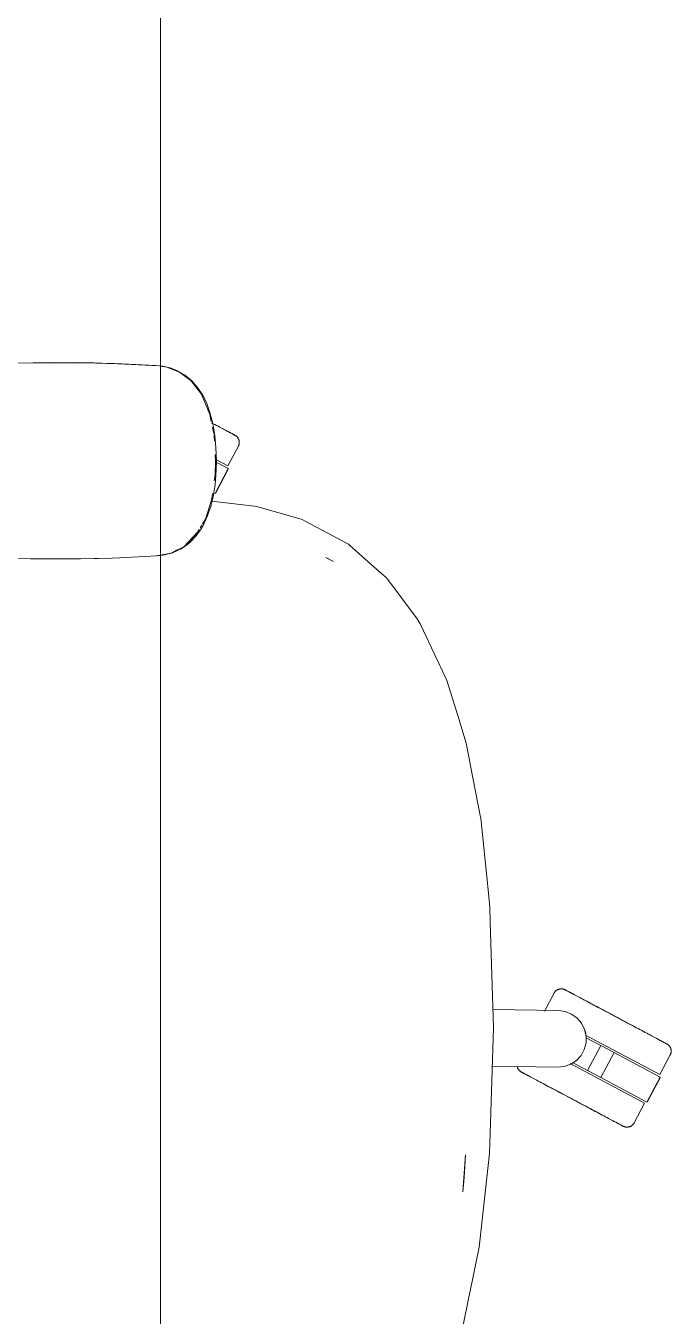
# Model space of a CAD drawing. Header units: millimetres. Extents: x 79795 to 317870, y -36033 to 97293.
# Drawn here: x 221725 to 222044, y 33023 to 33660 of the extents above; entities that cross this region are included whole.
import ezdxf

# ---------------------------------------------------------------- set-up
doc = ezdxf.new("R2010")
doc.units = ezdxf.units.MM
doc.header["$MEASUREMENT"] = 0
doc.layers.add('G-IMPT', color=8, linetype='CONTINUOUS', lineweight=9)
doc.layers.add('I-FURN', color=8, linetype='CONTINUOUS', lineweight=9)

msp = doc.modelspace()

# ---------------------------------------------------------------- linework, layer by layer
at = {"layer": 'G-IMPT'}
for p, q in [((221729.01, 33493.77), (221720.59, 33493.6)), ((221729.01, 33493.77), (221739.81, 33493.86)), ((221729.01, 33493.77), (221749.2, 33493.82)), ((221729.01, 33493.77), (221759.03, 33493.65)), ((221759.03, 33493.65), (221739.81, 33493.86)), ((221748.29, 33493.77), (221751.23, 33493.79)), ((221749.2, 33493.82), (221759.03, 33493.65)), ((221749.2, 33493.82), (221770.59, 33493.31)), ((221749.2, 33493.82), (221769.38, 33493.35)), ((221751.23, 33493.79), (221753.14, 33493.72)), ((221759.03, 33493.65), (221770.59, 33493.31)), ((221770.59, 33493.31), (221769.38, 33493.35)), ((221769.38, 33493.35), (221791.17, 33492.26)), ((221769.38, 33493.35), (221789.56, 33492.38)), ((221770.59, 33493.31), (221791.17, 33492.26)), ((221791.17, 33492.26), (221789.56, 33492.38)), ((221791.17, 33492.26), (221792.82, 33492.01)), ((221795.03, 33491.55), (221791.86, 33492.03)), ((221795.21, 33491.57), (221792.82, 33492.01)), ((221795.03, 33491.55), (221801.23, 33489.14)), ((221795.21, 33491.57), (221796.56, 33491.2)), ((221800.2, 33489.8), (221796.56, 33491.2)), ((221800.2, 33489.8), (221803.63, 33487.85)), ((221801.23, 33489.14), (221806.85, 33484.97)), ((221803.63, 33487.85), (221807.37, 33484.77)), ((221806.85, 33484.97), (221812.07, 33478.18)), ((221810.04, 33481.73), (221807.37, 33484.77)), ((221812.69, 33477.68), (221810.04, 33481.73)), ((221812.07, 33478.18), (221813.91, 33473.79)), ((221812.69, 33477.68), (221814.68, 33473.61)), ((221816.24, 33468.16), (221813.91, 33473.79)), ((221816.26, 33469.28), (221814.68, 33473.61)), ((221816.26, 33469.28), (221817.69, 33463.8)), ((221816.24, 33468.16), (221816.95, 33464.7)), ((221818.69, 33457.86), (221817.69, 33463.8)), ((221817.51, 33461.95), (221818.13, 33458.9)), ((221818.28, 33458.2), (221818.47, 33455)), ((221818.69, 33457.86), (221819.26, 33451.71)), ((221819.44, 33445.38), (221819.26, 33451.71)), ((221818.83, 33438.21), (221819.06, 33445.38)), ((221818.87, 33448.48), (221819.06, 33445.38)), ((221819.35, 33440.87), (221819.44, 33445.38)), ((221818.83, 33438.21), (221818.44, 33435.43)), ((221819.35, 33440.87), (221818.77, 33433.55)), ((221817.66, 33426.79), (221818.77, 33433.55)), ((221817.1, 33425.95), (221814.07, 33416.56)), ((221816.68, 33422.87), (221817.66, 33426.79)), ((221816.99, 33425.45), (221838.26, 33423.03)), ((221817.57, 33429.24), (221817.1, 33425.95)), ((221814.94, 33417.78), (221812.73, 33413.14)), ((221816.68, 33422.87), (221814.94, 33417.78)), ((221840.52, 33422.39), (221838.26, 33423.03)), ((221840.52, 33422.39), (221861.87, 33416.39)), ((221811, 33411.41), (221809.11, 33408.26)), ((221809.48, 33408.31), (221811.93, 33411.77)), ((221812.33, 33413.64), (221811.47, 33412.2)), ((221812.73, 33413.14), (221811.93, 33411.77)), ((221814.07, 33416.56), (221812.61, 33414.11)), ((221861.87, 33416.39), (221862.98, 33415.79)), ((221862.98, 33415.79), (221874.22, 33409.78)), ((221810.31, 33410.34), (221803.4, 33402.95)), ((221809.11, 33408.26), (221803.4, 33402.95)), ((221803.4, 33402.95), (221805.81, 33405.19)), ((221806.62, 33405.27), (221805.29, 33404.13)), ((221808.89, 33408.72), (221805.81, 33405.19)), ((221806.62, 33405.27), (221809.48, 33408.31)), ((221810.31, 33410.34), (221809.03, 33408.87)), ((221874.22, 33409.78), (221884.65, 33404.2)), ((221784.12, 33398.09), (221789.79, 33398.38)), ((221791.86, 33398.81), (221789.56, 33398.38)), ((221789.79, 33398.38), (221791.86, 33398.63)), ((221796.91, 33399.75), (221791.86, 33398.81)), ((221791.86, 33398.63), (221793.8, 33398.88)), ((221793.8, 33398.88), (221797.75, 33399.94)), ((221800.81, 33401.67), (221796.91, 33399.75)), ((221802.07, 33401.93), (221797.75, 33399.94)), ((221801.17, 33401.85), (221803.4, 33402.95)), ((221802.07, 33401.93), (221805.29, 33404.13)), ((221885.32, 33403.61), (221884.65, 33404.2)), ((221900.11, 33390.59), (221885.32, 33403.61)), ((221727.65, 33397), (221715.35, 33397.3)), ((221727.65, 33397), (221733.12, 33396.93)), ((221747.84, 33396.92), (221733.12, 33396.93)), ((221752.35, 33396.98), (221747.84, 33396.92)), ((221752.35, 33396.98), (221768.02, 33397.35)), ((221759.07, 33397.15), (221761.29, 33397.15)), ((221764.62, 33397.3), (221761.29, 33397.15)), ((221768.02, 33397.35), (221771.56, 33397.48)), ((221784.12, 33398.09), (221771.56, 33397.48)), ((221875.06, 33396.76), (221873.46, 33397.54)), ((221877.35, 33395.59), (221873.46, 33397.54)), ((221877.35, 33395.59), (221875.06, 33396.76)), ((221900.11, 33390.59), (221903.37, 33387.72)), ((221904.09, 33386.75), (221903.37, 33387.72)), ((221918.66, 33367.26), (221904.09, 33386.75)), ((221918.66, 33367.26), (221919.12, 33366.49)), ((221919.12, 33366.49), (221920.06, 33364.91)), ((221920.49, 33364.2), (221920.06, 33364.91)), ((221920.49, 33364.2), (221929.75, 33344.56)), ((221929.75, 33344.56), (221930.18, 33343.64)), ((221933.37, 33336.88), (221930.18, 33343.64)), ((221933.37, 33336.88), (221938.69, 33319.61)), ((221938.69, 33319.61), (221942.89, 33306)), ((221942.89, 33306), (221944.35, 33298.4)), ((221945.05, 33294.73), (221944.35, 33298.4)), ((221945.05, 33294.73), (221949.92, 33269.35)), ((221950.01, 33268.89), (221949.92, 33269.35)), ((221950.01, 33268.89), (221953.83, 33231.9)), ((221953.83, 33231.9), (221954.56, 33224.83)), ((221954.78, 33217.57), (221954.56, 33224.83)), ((221956.4, 33165.41), (221954.78, 33217.57)), ((221954.7, 33113.23), (221956.4, 33165.41)), ((221954.7, 33113.23), (221954.37, 33103.29)), ((221942.49, 33102.75), (221941.24, 33084.47)), ((221942.49, 33102.75), (221941.86, 33091.42)), ((221953.89, 33098.91), (221949.76, 33061.47)), ((221953.89, 33098.91), (221954.37, 33103.29)), ((221941.24, 33084.47), (221941.86, 33091.42)), ((221949.28, 33057.05), (221949.76, 33061.47)), ((221944.93, 33036.11), (221949.28, 33057.05)), ((221944.93, 33036.11), (221944.16, 33032.43)), ((221944.16, 33032.43), (221941.29, 33018.61))]:
    msp.add_line(p, q, dxfattribs=at)
at = {"layer": 'I-FURN'}
for p, q in [((221791.86, 34209.83), (221791.86, 32609.83)), ((221791.86, 32609.83), (221791.86, 34209.83)), ((221817.92, 33463.68), (221817.08, 33464.12)), ((221818.73, 33463.24), (221817.92, 33463.68)), ((221819.52, 33462.82), (221818.73, 33463.24)), ((221820.28, 33462.42), (221819.52, 33462.82)), ((221821.02, 33462.03), (221820.28, 33462.42)), ((221821.72, 33461.65), (221821.02, 33462.03)), ((221822.4, 33461.29), (221821.72, 33461.65)), ((221823.05, 33460.95), (221822.4, 33461.29)), ((221823.66, 33460.62), (221823.05, 33460.95)), ((221824.25, 33460.31), (221823.66, 33460.62)), ((221823.94, 33460.47), (221824.51, 33460.17)), ((221824.8, 33460.02), (221824.25, 33460.31)), ((221824.51, 33460.17), (221825.04, 33459.89)), ((221825.32, 33459.74), (221824.8, 33460.02)), ((221825.04, 33459.89), (221825.54, 33459.62)), ((221825.8, 33459.49), (221825.32, 33459.74)), ((221825.54, 33459.62), (221826.01, 33459.37)), ((221826.24, 33459.25), (221825.8, 33459.49)), ((221826.01, 33459.37), (221826.44, 33459.15)), ((221826.65, 33459.03), (221826.24, 33459.25)), ((221826.44, 33459.15), (221826.83, 33458.94)), ((221827.03, 33458.83), (221826.65, 33459.03)), ((221826.83, 33458.94), (221827.19, 33458.75)), ((221827.36, 33458.65), (221827.03, 33458.83)), ((221827.19, 33458.75), (221827.5, 33458.58)), ((221827.66, 33458.5), (221827.36, 33458.65)), ((221827.5, 33458.58), (221827.78, 33458.43)), ((221827.92, 33458.36), (221827.66, 33458.5)), ((221827.78, 33458.43), (221828.02, 33458.3)), ((221828.14, 33458.24), (221827.92, 33458.36)), ((221828.02, 33458.3), (221828.23, 33458.19)), ((221828.32, 33458.15), (221828.14, 33458.24)), ((221828.23, 33458.19), (221828.39, 33458.11)), ((221828.46, 33458.07), (221828.32, 33458.15)), ((221828.39, 33458.11), (221828.51, 33458.04)), ((221828.56, 33458.02), (221828.46, 33458.07)), ((221828.51, 33458.04), (221828.59, 33458)), ((221828.62, 33457.99), (221828.56, 33458.02)), ((221828.59, 33458), (221828.63, 33457.98)), ((221828.64, 33457.97), (221828.62, 33457.99)), ((221828.63, 33457.98), (221828.64, 33457.97)), ((221828.64, 33457.97), (221828.78, 33457.9)), ((221828.78, 33457.9), (221828.92, 33457.81)), ((221828.92, 33457.81), (221829.05, 33457.72)), ((221829.05, 33457.72), (221829.18, 33457.63)), ((221829.18, 33457.63), (221829.31, 33457.53)), ((221829.31, 33457.53), (221829.43, 33457.42)), ((221829.43, 33457.42), (221829.55, 33457.31)), ((221829.55, 33457.31), (221829.66, 33457.2)), ((221829.66, 33457.2), (221829.77, 33457.08)), ((221829.77, 33457.08), (221829.88, 33456.96)), ((221829.88, 33456.96), (221829.97, 33456.83)), ((221829.97, 33456.83), (221830.07, 33456.7)), ((221830.07, 33456.7), (221830.16, 33456.56)), ((221830.16, 33456.56), (221830.24, 33456.43)), ((221830.24, 33456.43), (221830.32, 33456.28)), ((221830.32, 33456.28), (221830.39, 33456.14)), ((221830.39, 33456.14), (221830.46, 33455.99)), ((221830.46, 33455.99), (221830.52, 33455.84)), ((221830.52, 33455.84), (221830.57, 33455.69)), ((221830.57, 33455.69), (221830.62, 33455.54)), ((221825.16, 33442.84), (221830.31, 33452.52)), ((221830.33, 33452.56), (221830.31, 33452.52)), ((221830.4, 33452.71), (221830.33, 33452.56)), ((221830.46, 33452.85), (221830.4, 33452.71)), ((221830.52, 33453), (221830.46, 33452.85)), ((221830.58, 33453.16), (221830.52, 33453)), ((221830.62, 33453.31), (221830.58, 33453.16)), ((221830.62, 33455.54), (221830.66, 33455.38)), ((221830.66, 33453.47), (221830.62, 33453.31)), ((221830.66, 33455.38), (221830.7, 33455.23)), ((221830.7, 33453.62), (221830.66, 33453.47)), ((221830.7, 33455.23), (221830.72, 33455.07)), ((221830.73, 33453.78), (221830.7, 33453.62)), ((221830.72, 33455.07), (221830.75, 33454.91)), ((221830.75, 33453.94), (221830.73, 33453.78)), ((221830.75, 33454.91), (221830.76, 33454.75)), ((221830.77, 33454.1), (221830.75, 33453.94)), ((221830.76, 33454.75), (221830.77, 33454.59)), ((221830.77, 33454.59), (221830.78, 33454.42)), ((221830.78, 33454.42), (221830.77, 33454.26)), ((221830.77, 33454.26), (221830.77, 33454.1)), ((221819.53, 33445.83), (221825.16, 33442.84)), ((221820.05, 33444.42), (221825.34, 33441.61)), ((221825.34, 33441.61), (221818.77, 33429.25)), ((221818.94, 33429.16), (221825.51, 33441.52)), ((221818.77, 33429.25), (221818.67, 33429.3)), ((221986.27, 33182.49), (221981.57, 33173.65)), ((221986.27, 33182.49), (221986.35, 33182.64)), ((221986.35, 33182.64), (221986.44, 33182.77)), ((221986.44, 33182.77), (221986.52, 33182.91)), ((221986.52, 33182.91), (221986.62, 33183.04)), ((221986.62, 33183.04), (221986.72, 33183.16)), ((221986.72, 33183.16), (221986.82, 33183.29)), ((221986.82, 33183.29), (221986.93, 33183.4)), ((221986.93, 33183.4), (221987.05, 33183.52)), ((221987.05, 33183.52), (221987.17, 33183.63)), ((221987.17, 33183.63), (221987.29, 33183.73)), ((221987.29, 33183.73), (221987.42, 33183.83)), ((221987.42, 33183.83), (221987.55, 33183.92)), ((221987.55, 33183.92), (221987.68, 33184.01)), ((221987.68, 33184.01), (221987.82, 33184.1)), ((221987.82, 33184.1), (221987.96, 33184.17)), ((221987.96, 33184.17), (221988.11, 33184.25)), ((221988.11, 33184.25), (221988.25, 33184.31)), ((221988.25, 33184.31), (221988.4, 33184.37)), ((221988.4, 33184.37), (221988.56, 33184.43)), ((221988.56, 33184.43), (221988.71, 33184.47)), ((221988.71, 33184.47), (221988.87, 33184.52)), ((221988.87, 33184.52), (221989.02, 33184.55)), ((221989.02, 33184.55), (221989.18, 33184.58)), ((221989.18, 33184.58), (221989.34, 33184.6)), ((221989.34, 33184.6), (221989.5, 33184.62)), ((221989.5, 33184.62), (221989.66, 33184.63)), ((221989.66, 33184.63), (221989.82, 33184.63)), ((221989.82, 33184.63), (221989.98, 33184.63)), ((221989.98, 33184.63), (221990.14, 33184.62)), ((221990.14, 33184.62), (221990.31, 33184.6)), ((221990.31, 33184.6), (221990.47, 33184.58)), ((221990.47, 33184.58), (221990.62, 33184.55)), ((221990.62, 33184.55), (221990.78, 33184.52)), ((221990.78, 33184.52), (221990.94, 33184.48)), ((221990.94, 33184.48), (221991.09, 33184.43)), ((221991.09, 33184.43), (221991.24, 33184.38)), ((221991.24, 33184.38), (221991.39, 33184.32)), ((221991.39, 33184.32), (221991.54, 33184.25)), ((221991.54, 33184.25), (221991.68, 33184.18)), ((221991.68, 33184.18), (221991.72, 33184.16)), ((221991.72, 33184.16), (221991.74, 33184.15)), ((221991.73, 33184.16), (221991.72, 33184.16)), ((221991.77, 33184.14), (221991.73, 33184.16)), ((221991.74, 33184.15), (221991.8, 33184.12)), ((221991.85, 33184.09), (221991.77, 33184.14)), ((221991.8, 33184.12), (221991.9, 33184.06)), ((221991.97, 33184.03), (221991.85, 33184.09)), ((221991.9, 33184.06), (221992.04, 33183.99)), ((221992.14, 33183.94), (221991.97, 33184.03)), ((221992.04, 33183.99), (221992.22, 33183.89)), ((221992.34, 33183.83), (221992.14, 33183.94)), ((221992.22, 33183.89), (221992.44, 33183.78)), ((221992.58, 33183.71), (221992.34, 33183.83)), ((221992.44, 33183.78), (221992.7, 33183.64)), ((221992.86, 33183.56), (221992.58, 33183.71)), ((221992.7, 33183.64), (221993, 33183.48)), ((221993.18, 33183.39), (221992.86, 33183.56)), ((221993, 33183.48), (221993.33, 33183.3)), ((221993.53, 33183.2), (221993.18, 33183.39)), ((221993.33, 33183.3), (221993.71, 33183.11)), ((221993.92, 33182.99), (221993.53, 33183.2)), ((221993.71, 33183.11), (221994.12, 33182.89)), ((221994.35, 33182.76), (221993.92, 33182.99)), ((221994.12, 33182.89), (221994.56, 33182.65)), ((221994.82, 33182.51), (221994.35, 33182.76)), ((221994.56, 33182.65), (221995.05, 33182.39)), ((221995.32, 33182.25), (221994.82, 33182.51)), ((221995.05, 33182.39), (221995.56, 33182.12)), ((221995.86, 33181.96), (221995.32, 33182.25)), ((221995.56, 33182.12), (221996.11, 33181.83)), ((221996.43, 33181.66), (221995.86, 33181.96)), ((221996.11, 33181.83), (221996.7, 33181.52)), ((221997.03, 33181.34), (221996.43, 33181.66)), ((221997.66, 33181), (221997.03, 33181.34)), ((221998.32, 33180.65), (221997.66, 33181)), ((221999.02, 33180.28), (221998.32, 33180.65)), ((221999.74, 33179.9), (221999.02, 33180.28)), ((222000.49, 33179.5), (221999.74, 33179.9)), ((222001.27, 33179.09), (222000.49, 33179.5)), ((222002.07, 33178.66), (222001.27, 33179.09)), ((222002.89, 33178.22), (222002.07, 33178.66)), ((222002.44, 33178.46), (222003.28, 33178.02)), ((222003.74, 33177.77), (222002.89, 33178.22)), ((222003.28, 33178.02), (222004.14, 33177.56)), ((222004.61, 33177.31), (222003.74, 33177.77)), ((222004.14, 33177.56), (222005.01, 33177.09)), ((222005.49, 33176.84), (222004.61, 33177.31)), ((222005.01, 33177.09), (222005.91, 33176.62)), ((222006.4, 33176.36), (222005.49, 33176.84)), ((222005.91, 33176.62), (222006.82, 33176.13)), ((222007.32, 33175.87), (222006.4, 33176.36)), ((222006.82, 33176.13), (222007.75, 33175.64)), ((222008.26, 33175.37), (222007.32, 33175.87)), ((222007.75, 33175.64), (222008.7, 33175.14)), ((222009.21, 33174.86), (222008.26, 33175.37)), ((221956.12, 33174.44), (221988.46, 33173.87)), ((221988.46, 33173.87), (221991.8, 33173.41)), ((221991.8, 33173.41), (221994.93, 33172.15)), ((221994.93, 33172.15), (221997.68, 33170.19)), ((221997.68, 33170.19), (221999.87, 33167.63)), ((222008.7, 33175.14), (222009.65, 33174.63)), ((222010.18, 33174.35), (222009.21, 33174.86)), ((222009.65, 33174.63), (222010.62, 33174.11)), ((222011.15, 33173.83), (222010.18, 33174.35)), ((222010.62, 33174.11), (222011.6, 33173.59)), ((222012.13, 33173.31), (222011.15, 33173.83)), ((222011.6, 33173.59), (222012.59, 33173.07)), ((222013.12, 33172.78), (222012.13, 33173.31)), ((222012.59, 33173.07), (222013.58, 33172.54)), ((222014.12, 33172.25), (222013.12, 33172.78)), ((222013.58, 33172.54), (222014.58, 33172.01)), ((222015.12, 33171.72), (222014.12, 33172.25)), ((222014.58, 33172.01), (222015.58, 33171.47)), ((222016.13, 33171.19), (222015.12, 33171.72)), ((222015.58, 33171.47), (222016.59, 33170.94)), ((222017.13, 33170.65), (222016.13, 33171.19)), ((222016.59, 33170.94), (222017.59, 33170.4)), ((222018.14, 33170.12), (222017.13, 33170.65)), ((222017.59, 33170.4), (222018.6, 33169.87)), ((222019.14, 33169.58), (222018.14, 33170.12)), ((222018.6, 33169.87), (222019.6, 33169.34)), ((222020.14, 33169.05), (222019.14, 33169.58)), ((222019.6, 33169.34), (222020.6, 33168.81)), ((222021.13, 33168.52), (222020.14, 33169.05)), ((221999.87, 33167.63), (222001.38, 33164.61)), ((222001.38, 33164.61), (222002.13, 33161.32)), ((222020.6, 33168.81), (222021.59, 33168.28)), ((222022.12, 33168), (222021.13, 33168.52)), ((222021.59, 33168.28), (222022.57, 33167.76)), ((222023.1, 33167.48), (222022.12, 33168)), ((222022.57, 33167.76), (222023.55, 33167.24)), ((222024.07, 33166.96), (222023.1, 33167.48)), ((222023.55, 33167.24), (222024.51, 33166.73)), ((222025.03, 33166.45), (222024.07, 33166.96)), ((222024.51, 33166.73), (222025.46, 33166.22)), ((222025.97, 33165.95), (222025.03, 33166.45)), ((222025.46, 33166.22), (222026.4, 33165.72)), ((222026.9, 33165.46), (222025.97, 33165.95)), ((222026.4, 33165.72), (222027.32, 33165.23)), ((222027.81, 33164.97), (222026.9, 33165.46)), ((222027.32, 33165.23), (222028.23, 33164.75)), ((222028.71, 33164.5), (222027.81, 33164.97)), ((222029.59, 33164.03), (222028.71, 33164.5)), ((222030.44, 33163.57), (222029.59, 33164.03)), ((222031.28, 33163.13), (222030.44, 33163.57)), ((222032.09, 33162.7), (222031.28, 33163.13)), ((222032.88, 33162.28), (222032.09, 33162.7)), ((222002.08, 33157.95), (222001.21, 33154.69)), ((222001.8, 33161.82), (222038.51, 33142.29)), ((222002.13, 33161.32), (222002.08, 33157.95)), ((222002.2, 33160.47), (222009.35, 33156.67)), ((222009.35, 33156.67), (222002.78, 33144.31)), ((222009.35, 33156.67), (222015.99, 33153.14)), ((222033.64, 33161.87), (222032.88, 33162.28)), ((222034.37, 33161.48), (222033.64, 33161.87)), ((222035.08, 33161.11), (222034.37, 33161.48)), ((222035.76, 33160.75), (222035.08, 33161.11)), ((222036.41, 33160.4), (222035.76, 33160.75)), ((222037.02, 33160.07), (222036.41, 33160.4)), ((222037.61, 33159.76), (222037.02, 33160.07)), ((222037.3, 33159.93), (222037.87, 33159.63)), ((222038.16, 33159.47), (222037.61, 33159.76)), ((222037.87, 33159.63), (222038.4, 33159.34)), ((222038.68, 33159.2), (222038.16, 33159.47)), ((222038.4, 33159.34), (222038.9, 33159.08)), ((222039.16, 33158.94), (222038.68, 33159.2)), ((222038.9, 33159.08), (222039.37, 33158.83)), ((222039.6, 33158.7), (222039.16, 33158.94)), ((222039.37, 33158.83), (222039.8, 33158.6)), ((222040.01, 33158.48), (222039.6, 33158.7)), ((222039.8, 33158.6), (222040.19, 33158.39)), ((222040.39, 33158.29), (222040.01, 33158.48)), ((222040.19, 33158.39), (222040.55, 33158.2)), ((222040.72, 33158.11), (222040.39, 33158.29)), ((222040.55, 33158.2), (222040.86, 33158.03)), ((222041.02, 33157.95), (222040.72, 33158.11)), ((222040.86, 33158.03), (222041.14, 33157.88)), ((222041.28, 33157.81), (222041.02, 33157.95)), ((222041.14, 33157.88), (222041.38, 33157.76)), ((222041.5, 33157.7), (222041.28, 33157.81)), ((222041.38, 33157.76), (222041.58, 33157.65)), ((222041.68, 33157.6), (222041.5, 33157.7)), ((222041.58, 33157.65), (222041.75, 33157.56)), ((222041.82, 33157.53), (222041.68, 33157.6)), ((222041.75, 33157.56), (222041.87, 33157.5)), ((222041.92, 33157.47), (222041.82, 33157.53)), ((222041.87, 33157.5), (222041.95, 33157.45)), ((222041.98, 33157.44), (222041.92, 33157.47)), ((222041.95, 33157.45), (222041.99, 33157.43)), ((222042, 33157.43), (222041.98, 33157.44)), ((222041.99, 33157.43), (222042, 33157.43)), ((222042, 33157.43), (222042.14, 33157.35)), ((222042.14, 33157.35), (222042.28, 33157.27)), ((222042.28, 33157.27), (222042.41, 33157.18)), ((222042.41, 33157.18), (222042.54, 33157.08)), ((222042.54, 33157.08), (222042.67, 33156.98)), ((222042.67, 33156.98), (222042.79, 33156.88)), ((222042.79, 33156.88), (222042.91, 33156.77)), ((222042.91, 33156.77), (222043.02, 33156.65)), ((222043.02, 33156.65), (222043.13, 33156.53)), ((222043.13, 33156.53), (222043.23, 33156.41)), ((222043.23, 33156.41), (222043.33, 33156.28)), ((222043.33, 33156.28), (222043.43, 33156.15)), ((221999.59, 33151.73), (221997.31, 33149.25)), ((222001.21, 33154.69), (221999.59, 33151.73)), ((222015.99, 33153.14), (222009.42, 33140.78)), ((222015.99, 33153.14), (222038.7, 33141.06)), ((222038.51, 33142.29), (222043.66, 33151.98)), ((222043.43, 33156.15), (222043.52, 33156.02)), ((222043.52, 33156.02), (222043.6, 33155.88)), ((222043.6, 33155.88), (222043.68, 33155.74)), ((222043.68, 33152.02), (222043.66, 33151.98)), ((222043.68, 33155.74), (222043.75, 33155.6)), ((222043.76, 33152.16), (222043.68, 33152.02)), ((222043.75, 33155.6), (222043.81, 33155.45)), ((222043.82, 33152.31), (222043.76, 33152.16)), ((222043.81, 33155.45), (222043.87, 33155.3)), ((222043.88, 33152.46), (222043.82, 33152.31)), ((222043.87, 33155.3), (222043.93, 33155.15)), ((222043.93, 33152.61), (222043.88, 33152.46)), ((222043.93, 33155.15), (222043.98, 33154.99)), ((222043.98, 33152.77), (222043.93, 33152.61)), ((222043.98, 33154.99), (222044.02, 33154.84)), ((222044.02, 33152.92), (222043.98, 33152.77)), ((222044.02, 33154.84), (222044.05, 33154.68)), ((222044.06, 33153.08), (222044.02, 33152.92)), ((222044.05, 33154.68), (222044.08, 33154.52)), ((222044.09, 33153.24), (222044.06, 33153.08)), ((222044.08, 33154.52), (222044.11, 33154.36)), ((222044.11, 33153.4), (222044.09, 33153.24)), ((222044.11, 33154.36), (222044.12, 33154.2)), ((222044.12, 33153.56), (222044.11, 33153.4)), ((222044.12, 33154.2), (222044.13, 33154.04)), ((222044.13, 33153.72), (222044.12, 33153.56)), ((222044.13, 33154.04), (222044.14, 33153.88)), ((222044.14, 33153.88), (222044.13, 33153.72)), ((221987.97, 33145.89), (221955.78, 33146.45)), ((221968.11, 33146.14), (221968.07, 33146.29)), ((221968.15, 33145.98), (221968.11, 33146.14)), ((221968.2, 33145.83), (221968.15, 33145.98)), ((221968.25, 33145.68), (221968.2, 33145.83)), ((221968.31, 33145.53), (221968.25, 33145.68)), ((221968.38, 33145.38), (221968.31, 33145.53)), ((221968.45, 33145.24), (221968.38, 33145.38)), ((221968.53, 33145.09), (221968.45, 33145.24)), ((221968.61, 33144.96), (221968.53, 33145.09)), ((221968.7, 33144.82), (221968.61, 33144.96)), ((221968.79, 33144.69), (221968.7, 33144.82)), ((221968.89, 33144.56), (221968.79, 33144.69)), ((221969, 33144.44), (221968.89, 33144.56)), ((221969.1, 33144.32), (221969, 33144.44)), ((221969.22, 33144.21), (221969.1, 33144.32)), ((221969.34, 33144.1), (221969.22, 33144.21)), ((221969.46, 33143.99), (221969.34, 33144.1)), ((221969.58, 33143.89), (221969.46, 33143.99)), ((221969.72, 33143.8), (221969.58, 33143.89)), ((221969.85, 33143.71), (221969.72, 33143.8)), ((221969.99, 33143.62), (221969.85, 33143.71)), ((221970.13, 33143.55), (221969.99, 33143.62)), ((221970.13, 33143.54), (221970.13, 33143.55)), ((221970.13, 33143.55), (221970.15, 33143.53)), ((221970.18, 33143.52), (221970.13, 33143.54)), ((221970.15, 33143.53), (221970.21, 33143.5)), ((221970.26, 33143.48), (221970.18, 33143.52)), ((221970.21, 33143.5), (221970.31, 33143.45)), ((221970.38, 33143.41), (221970.26, 33143.48)), ((221991.33, 33146.24), (221987.97, 33145.89)), ((221994.5, 33147.38), (221991.33, 33146.24)), ((221994.25, 33147.71), (222031, 33128.17)), ((221997.31, 33149.25), (221994.5, 33147.38)), ((222002.78, 33144.31), (221995.63, 33148.11)), ((222009.42, 33140.78), (222002.78, 33144.31)), ((221970.31, 33143.45), (221970.45, 33143.37)), ((221970.54, 33143.33), (221970.38, 33143.41)), ((221970.45, 33143.37), (221970.63, 33143.28)), ((221970.74, 33143.22), (221970.54, 33143.33)), ((221970.63, 33143.28), (221970.85, 33143.16)), ((221970.98, 33143.09), (221970.74, 33143.22)), ((221970.85, 33143.16), (221971.11, 33143.02)), ((221971.26, 33142.94), (221970.98, 33143.09)), ((221971.11, 33143.02), (221971.4, 33142.87)), ((221971.58, 33142.77), (221971.26, 33142.94)), ((221971.4, 33142.87), (221971.74, 33142.69)), ((221971.94, 33142.58), (221971.58, 33142.77)), ((221971.74, 33142.69), (221972.11, 33142.49)), ((221972.33, 33142.37), (221971.94, 33142.58)), ((221972.11, 33142.49), (221972.52, 33142.27)), ((221972.76, 33142.15), (221972.33, 33142.37)), ((221972.52, 33142.27), (221972.97, 33142.03)), ((221973.22, 33141.9), (221972.76, 33142.15)), ((221972.97, 33142.03), (221973.45, 33141.78)), ((221973.73, 33141.63), (221973.22, 33141.9)), ((221973.45, 33141.78), (221973.97, 33141.5)), ((221974.26, 33141.35), (221973.73, 33141.63)), ((221973.97, 33141.5), (221974.52, 33141.21)), ((221974.83, 33141.05), (221974.26, 33141.35)), ((221974.52, 33141.21), (221975.1, 33140.9)), ((221975.1, 33140.9), (221975.72, 33140.57)), ((221975.72, 33140.57), (221976.37, 33140.23)), ((221976.37, 33140.23), (221977.04, 33139.87)), ((221977.04, 33139.87), (221977.75, 33139.49)), ((221977.75, 33139.49), (221978.49, 33139.1)), ((221978.49, 33139.1), (221979.25, 33138.7)), ((221979.25, 33138.7), (221980.04, 33138.28)), ((221980.04, 33138.28), (221980.85, 33137.85)), ((221980.85, 33137.85), (221981.68, 33137.4)), ((221981.68, 33137.4), (221982.54, 33136.95)), ((222032.13, 33128.7), (222009.42, 33140.78)), ((222038.7, 33141.06), (222032.13, 33128.7)), ((222032.3, 33128.61), (222038.87, 33140.97)), ((221982.54, 33136.95), (221983.42, 33136.48)), ((221983.42, 33136.48), (221984.31, 33136)), ((221984.8, 33135.74), (221983.9, 33136.22)), ((221984.31, 33136), (221985.23, 33135.52)), ((221985.73, 33135.25), (221984.8, 33135.74)), ((221985.23, 33135.52), (221986.16, 33135.02)), ((221986.66, 33134.75), (221985.73, 33135.25)), ((221986.16, 33135.02), (221987.1, 33134.52)), ((221987.62, 33134.25), (221986.66, 33134.75)), ((221987.1, 33134.52), (221988.06, 33134.01)), ((221988.58, 33133.73), (221987.62, 33134.25)), ((221988.06, 33134.01), (221989.03, 33133.5)), ((221989.55, 33133.22), (221988.58, 33133.73)), ((221989.03, 33133.5), (221990.01, 33132.98)), ((221990.54, 33132.69), (221989.55, 33133.22)), ((221990.01, 33132.98), (221990.99, 33132.45)), ((221991.53, 33132.17), (221990.54, 33132.69)), ((221990.99, 33132.45), (221991.99, 33131.92)), ((221992.53, 33131.64), (221991.53, 33132.17)), ((221991.99, 33131.92), (221992.99, 33131.39)), ((221993.53, 33131.1), (221992.53, 33131.64)), ((221992.99, 33131.39), (221993.99, 33130.86)), ((221994.53, 33130.57), (221993.53, 33131.1)), ((221993.99, 33130.86), (221994.99, 33130.32)), ((221995.54, 33130.04), (221994.53, 33130.57)), ((221994.99, 33130.32), (221996, 33129.79)), ((221996.54, 33129.5), (221995.54, 33130.04)), ((221996, 33129.79), (221997, 33129.26)), ((221997.54, 33128.97), (221996.54, 33129.5)), ((221997, 33129.26), (221998, 33128.72)), ((221998.54, 33128.44), (221997.54, 33128.97)), ((221998, 33128.72), (221999, 33128.19)), ((221999.54, 33127.91), (221998.54, 33128.44)), ((221999, 33128.19), (221999.99, 33127.67)), ((222000.52, 33127.38), (221999.54, 33127.91)), ((221999.99, 33127.67), (222000.98, 33127.14)), ((222001.5, 33126.86), (222000.52, 33127.38)), ((222000.98, 33127.14), (222001.95, 33126.62)), ((222002.47, 33126.35), (222001.5, 33126.86)), ((222001.95, 33126.62), (222002.91, 33126.11)), ((222003.43, 33125.84), (222002.47, 33126.35)), ((222002.91, 33126.11), (222003.87, 33125.61)), ((222004.37, 33125.34), (222003.43, 33125.84)), ((222003.87, 33125.61), (222004.8, 33125.11)), ((222005.3, 33124.84), (222004.37, 33125.34)), ((222004.8, 33125.11), (222005.73, 33124.62)), ((222006.22, 33124.36), (222005.3, 33124.84)), ((222005.73, 33124.62), (222006.63, 33124.14)), ((222025.85, 33118.48), (222031, 33128.17)), ((222007.11, 33123.88), (222006.22, 33124.36)), ((222006.63, 33124.14), (222007.52, 33123.66)), ((222007.99, 33123.41), (222007.11, 33123.88)), ((222007.52, 33123.66), (222008.39, 33123.2)), ((222008.85, 33122.96), (222007.99, 33123.41)), ((222008.39, 33123.2), (222009.23, 33122.75)), ((222009.68, 33122.51), (222008.85, 33122.96)), ((222009.23, 33122.75), (222010.06, 33122.31)), ((222010.06, 33122.31), (222010.86, 33121.89)), ((222010.86, 33121.89), (222011.64, 33121.48)), ((222011.64, 33121.48), (222012.38, 33121.08)), ((222012.38, 33121.08), (222013.11, 33120.69)), ((222013.11, 33120.69), (222013.8, 33120.32)), ((222013.8, 33120.32), (222014.47, 33119.97)), ((222014.47, 33119.97), (222015.1, 33119.63)), ((222015.1, 33119.63), (222015.7, 33119.31)), ((222016.01, 33119.15), (222015.43, 33119.46)), ((222015.7, 33119.31), (222016.27, 33119.01)), ((222016.56, 33118.86), (222016.01, 33119.15)), ((222016.27, 33119.01), (222016.8, 33118.73)), ((222017.08, 33118.58), (222016.56, 33118.86)), ((222016.8, 33118.73), (222017.31, 33118.46)), ((222017.56, 33118.32), (222017.08, 33118.58)), ((222017.31, 33118.46), (222017.77, 33118.21)), ((222018.01, 33118.09), (222017.56, 33118.32)), ((222017.77, 33118.21), (222018.2, 33117.98)), ((222018.42, 33117.87), (222018.01, 33118.09)), ((222025.6, 33118.07), (222025.51, 33117.94)), ((222025.69, 33118.2), (222025.6, 33118.07)), ((222025.77, 33118.34), (222025.69, 33118.2)), ((222025.85, 33118.48), (222025.77, 33118.34)), ((222018.2, 33117.98), (222018.59, 33117.78)), ((222018.79, 33117.67), (222018.42, 33117.87)), ((222018.59, 33117.78), (222018.95, 33117.59)), ((222019.13, 33117.49), (222018.79, 33117.67)), ((222018.95, 33117.59), (222019.27, 33117.42)), ((222019.42, 33117.33), (222019.13, 33117.49)), ((222019.27, 33117.42), (222019.55, 33117.27)), ((222019.68, 33117.2), (222019.42, 33117.33)), ((222019.55, 33117.27), (222019.79, 33117.14)), ((222019.9, 33117.08), (222019.68, 33117.2)), ((222019.79, 33117.14), (222019.99, 33117.03)), ((222020.08, 33116.98), (222019.9, 33117.08)), ((222019.99, 33117.03), (222020.15, 33116.95)), ((222020.22, 33116.91), (222020.08, 33116.98)), ((222020.15, 33116.95), (222020.27, 33116.88)), ((222020.32, 33116.86), (222020.22, 33116.91)), ((222020.27, 33116.88), (222020.35, 33116.84)), ((222020.38, 33116.82), (222020.32, 33116.86)), ((222020.35, 33116.84), (222020.4, 33116.82)), ((222020.4, 33116.81), (222020.38, 33116.82)), ((222020.4, 33116.82), (222020.4, 33116.81)), ((222020.44, 33116.79), (222020.4, 33116.81)), ((222020.59, 33116.72), (222020.44, 33116.79)), ((222020.73, 33116.66), (222020.59, 33116.72)), ((222020.88, 33116.6), (222020.73, 33116.66)), ((222021.03, 33116.54), (222020.88, 33116.6)), ((222021.19, 33116.5), (222021.03, 33116.54)), ((222021.34, 33116.46), (222021.19, 33116.5)), ((222021.5, 33116.42), (222021.34, 33116.46)), ((222021.66, 33116.39), (222021.5, 33116.42)), ((222021.82, 33116.37), (222021.66, 33116.39)), ((222021.98, 33116.35), (222021.82, 33116.37)), ((222022.14, 33116.34), (222021.98, 33116.35)), ((222022.3, 33116.34), (222022.14, 33116.34)), ((222022.46, 33116.35), (222022.3, 33116.34)), ((222022.62, 33116.36), (222022.46, 33116.35)), ((222022.79, 33116.37), (222022.62, 33116.36)), ((222022.94, 33116.39), (222022.79, 33116.37)), ((222023.1, 33116.42), (222022.94, 33116.39)), ((222023.26, 33116.46), (222023.1, 33116.42)), ((222023.42, 33116.5), (222023.26, 33116.46)), ((222023.57, 33116.55), (222023.42, 33116.5)), ((222023.72, 33116.6), (222023.57, 33116.55)), ((222023.87, 33116.66), (222023.72, 33116.6)), ((222024.02, 33116.73), (222023.87, 33116.66)), ((222024.16, 33116.8), (222024.02, 33116.73)), ((222024.3, 33116.88), (222024.16, 33116.8)), ((222024.44, 33116.96), (222024.3, 33116.88)), ((222024.58, 33117.05), (222024.44, 33116.96)), ((222024.71, 33117.14), (222024.58, 33117.05)), ((222024.84, 33117.24), (222024.71, 33117.14)), ((222024.96, 33117.35), (222024.84, 33117.24)), ((222025.08, 33117.46), (222024.96, 33117.35)), ((222025.19, 33117.57), (222025.08, 33117.46)), ((222025.3, 33117.69), (222025.19, 33117.57)), ((222025.41, 33117.81), (222025.3, 33117.69)), ((222025.51, 33117.94), (222025.41, 33117.81))]:
    msp.add_line(p, q, dxfattribs=at)
msp.add_arc((221988.4, 33159.88), 13.81, 12.34734, 17.33603, dxfattribs=at)
msp.add_open_spline([(222001.73, 33163.52), (222001.84, 33163.1), (222001.92, 33162.67), (222001.97, 33162.23)], degree=3, dxfattribs=at)

doc.saveas('drawing.dxf')
